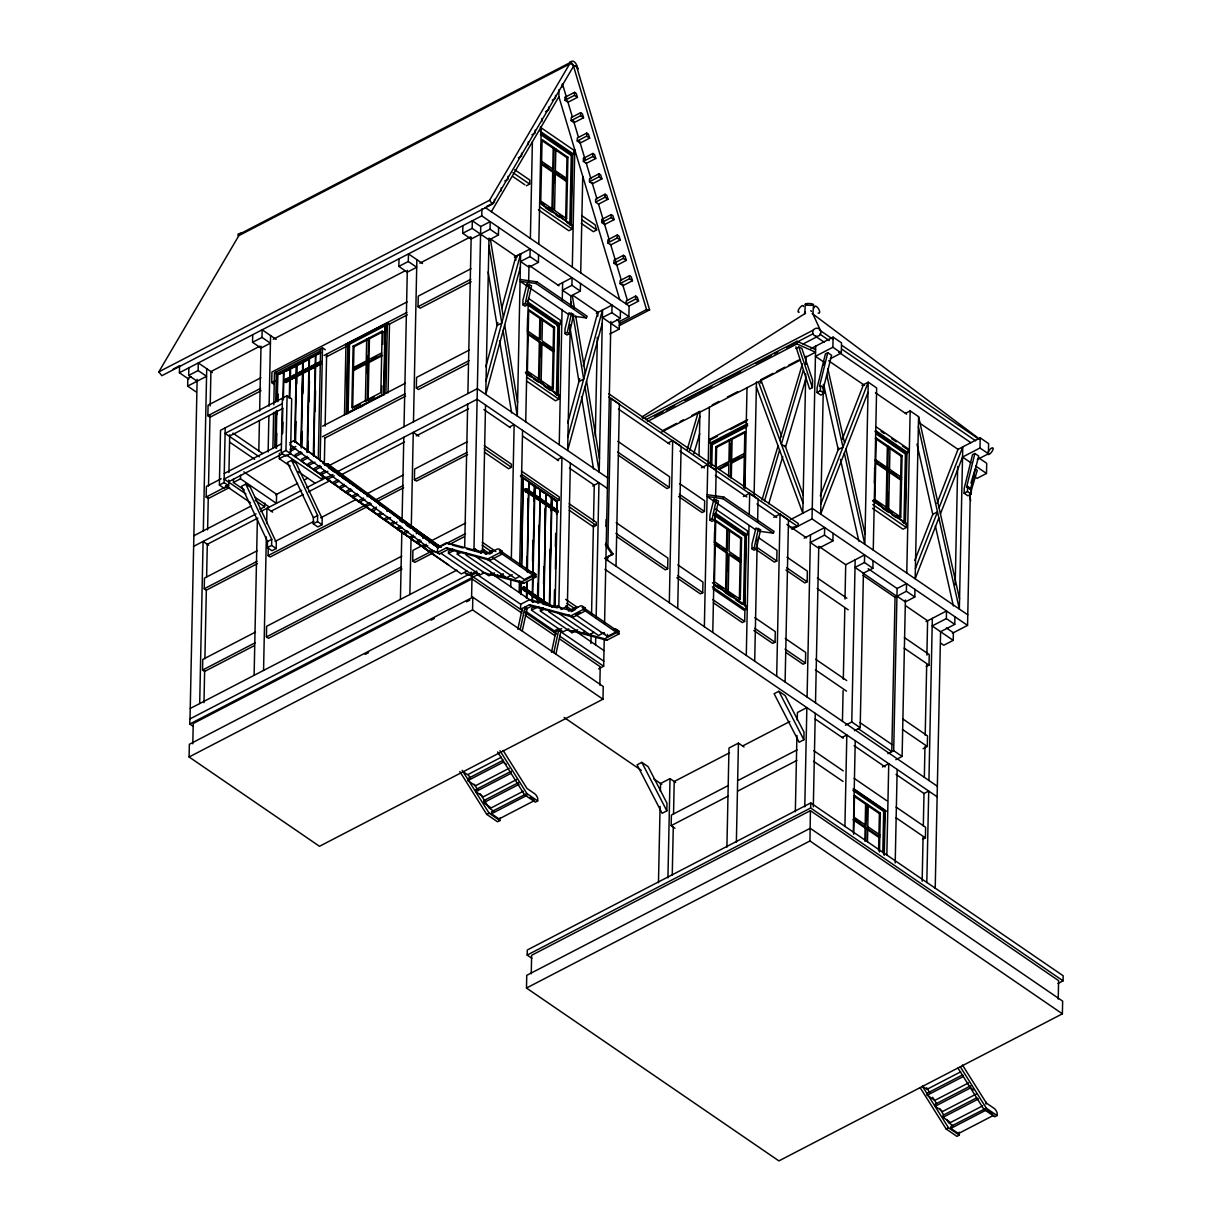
<?xml version="1.0" encoding="UTF-8"?>
<svg xmlns="http://www.w3.org/2000/svg" width="1222" height="1222" viewBox="0 0 1222 1222"><rect width="100%" height="100%" fill="white"/><g stroke="black" fill="none" stroke-linecap="round" stroke-linejoin="round"><path stroke-width="1.5" d="M188.784 379.171L179.405 372.741L179.542 365.699M196.07 391.88L187.653 386.106L187.806 378.499L190.968 376.865M197.109 381.218L188.692 375.444L188.845 367.837M189.089 756.983L189.349 744.305L472.822 597.222L603.24 686.535L602.981 699.213L319.492 846.296L189.089 756.983L472.563 609.9L472.822 597.222M192.923 726.173L189.777 724.02L189.884 718.948L468.438 574.6M190.021 719.04L197.139 379.324M187.653 386.106L206.549 376.315L198.132 370.541L198.3 362.934L212.323 372.542M192.801 743.816L193.229 723.531L471.982 578.907L522.023 613.184M199.69 703.567L203.096 541.422L208.702 545.256M203.31 530.852L206.717 368.708M254.1 645.766L204.639 671.428L202.531 670.068L202.76 659.422L255.52 632.049M257.46 563.602L206.335 590.134L204.227 588.76L204.456 578.113L257.216 550.74M229.69 487.425L208.259 498.561L206.151 497.033L206.381 486.463L221.213 478.764M261.08 390.735L209.955 417.252L207.862 415.724L208.076 405.154L260.851 377.781M203.982 702.635L204.654 670.206M204.899 658.75L206.335 590.089M206.625 576.738L207.297 544.294L257.857 518.067M207.603 529.905L208.275 497.476M208.519 486.035L210.001 415.449M210.199 405.918L210.917 371.58L259.782 346.223M228.774 480.078L228.651 485.745L223.962 488.174L219.38 485.027L220.525 430.297L287.094 395.76L291.691 398.907L290.546 453.637L285.856 456.066L281.274 452.919L282.419 398.189M228.651 485.745L224.069 482.598L225.215 427.868M228.926 472.532L229.721 434.788M244.339 489.961L233.417 482.476L233.494 478.856M243.82 471.875L276.6 494.33L276.401 503.388L240.505 478.795L240.581 475.175M276.187 339.411L262.165 329.803L261.997 337.409L270.413 343.168L260.958 348.071L252.557 342.313L252.71 334.706M254.115 675.338L257.384 518.907M258.804 451.101L259.446 420.582M259.644 411.05L261.004 346.193M259.95 509.207L264.624 506.779L264.7 503.097M263.555 670.435L266.35 536.901M266.64 523.551L266.961 508.291L272.567 512.125M268.137 451.926L268.901 415.679M269.1 406.147L270.581 335.561M267.374 547.624L267.496 541.529L241.498 486.31L245.759 484.095L250.327 487.227L276.325 542.461L276.187 548.541L271.941 550.74L267.374 547.624L271.62 545.409L271.758 539.33L245.759 484.095M401.977 569.055L268.504 638.296L266.396 636.937L266.625 626.29L401.778 556.163M366.508 507.023L270.199 556.988L268.092 555.628L268.244 548.525M273.82 384.12L271.727 382.593L271.941 372.023L407.109 301.895M272.888 448.153L273.636 412.349M273.804 404.803L274.461 372.771L322.501 347.858L325.296 349.782M274.782 447.176L275.53 411.371M275.729 401.946L276.355 371.794M276.035 448.092L276.829 410.455M277.027 401.045L277.577 374.696L283.978 371.87M276.462 448.382L276.783 433.321M277.165 414.502L277.257 410.729M277.44 401.32L277.577 374.696M277.868 401.61L278.02 394.08M290.225 466.147L279.303 458.662L279.41 453.24M282.251 433.703L282.771 409.233M282.954 399.823L283.55 371.595M282.649 433.489L282.893 422.201M283.367 399.609L283.962 371.381L290.347 368.57M326.656 478.337L285.948 450.49L287.094 395.76M289.293 398.387L289.935 368.28M289.706 398.189L290.332 368.066L296.732 365.256M290.637 374.008L290.332 368.066M294.701 442.135L296.304 364.966M295.113 442.425L296.717 364.767L303.117 361.941M295.525 442.211L295.953 421.514M296.747 383.876L296.717 364.767M300.918 446.351L302.689 361.666M301.284 448.031L303.087 361.452L309.487 358.642M301.33 446.641L301.651 431.58M302.476 392.063L302.873 373.245M337.975 486.417L301.513 461.274L301.559 459.243L307.226 456.31M301.742 446.427L302.063 431.381M302.842 393.728L303.285 373.031M307.104 452.461L309.074 358.351M307.501 452.247L309.471 358.138L315.872 355.327M307.959 450.658L308.158 441.249M308.983 401.717L309.426 381.02M313.351 454.798L315.444 355.037M313.718 456.463L315.856 354.823L320.332 352.501M314.176 454.874L314.268 451.101M315.093 411.585L315.52 390.872M313.26 523.81L313.382 517.731L287.384 462.496L291.646 460.297L296.213 463.413L322.211 518.647L322.073 524.727L317.827 526.942L313.26 523.81L317.506 521.611L317.644 515.516L291.646 460.297M352.318 496.544L314.344 470.378L314.39 468.362L320.057 465.414M318.316 458.128L320.607 348.835M320.531 363.041L320.561 361.452L286.238 378.927A1.558 0.916 -55.6 0 0 284.589 380.913A1.558 0.916 -55.6 0 0 286.192 381.203L320.958 363.331L286.605 381.493A1.558 0.916 -55.6 0 1 285.368 380.134M320.133 460.923L322.501 347.858M322.409 474.136L322.287 479.574L286.391 454.981L279.303 458.662M324.334 463.795L324.884 437.415M325.128 426.111L326.625 354.502M365.149 505.648L327.175 479.498L327.221 477.466L332.888 474.518M329.604 466.651L329.635 465.124M329.757 466.743L329.787 465.231L327.542 463.688L324.701 465.154M377.98 514.752L340.006 488.601L340.052 486.57L344.314 484.355M344.497 414.808L345.979 344.069M346.391 413.815L347.873 343.092M347.247 412.96L348.698 343.581L385.067 324.716L385.908 325.296L349.538 344.161L348.087 413.525L347.247 412.96L383.616 394.08L385.067 324.716M353.127 346.193L351.844 407.69L380.867 392.629L382.15 331.147L353.127 346.193L353.968 346.773L353.509 368.54L364.064 363.071M352.684 408.255L353.479 370.572L352.639 370.006L366.203 362.965L367.043 363.545L366.844 372.954M390.811 523.871L352.837 497.705L352.883 495.674L357.145 493.474M366.203 362.965L365.409 400.648L366.249 401.228M367.089 361.513L367.196 356.06M381.661 354.945L368.082 361.987L367.303 399.67L368.143 400.236L374.176 397.119M403.642 532.975L365.684 506.809L365.714 504.778L369.976 502.578M368.143 400.236L368.937 362.552L368.082 361.987M368.968 360.536L369.426 338.754L368.586 338.173L368.127 359.955L381.692 352.914M367.242 496.682L367.272 494.65L346.238 480.246M411.967 538.994L378.515 515.913L378.545 513.882L381.386 512.415M381.707 393.209L381.86 385.663M382.73 344.421L382.99 331.712L382.15 331.147M380.073 505.786L380.118 503.77L348.148 481.712M384.029 394.294L385.51 323.57M385.159 360.918L385.556 342.175M385.908 393.316L387.389 322.577L389.497 324.029L388.061 392.888M387.007 511.499L387.053 509.482M422.888 546.631L391.346 525.017L391.391 523.001L394.217 521.519M422.491 263.509L408.469 253.901L408.301 261.508L416.717 267.267L407.262 272.17L398.846 266.411L399.014 258.804M434.222 554.712L397.761 529.569L397.807 527.553L400.633 526.071M400.419 599.422L401.855 530.76M402.084 519.304L403.81 437.277M404.024 426.707L407.308 270.291M405.735 524.009L405.78 521.977L367.807 495.811M448.566 564.839L410.592 538.688L410.638 536.657L413.464 535.19M409.859 594.534L411.066 537.298M411.264 527.767L413.265 432.374L418.871 436.223M413.479 421.804L416.87 259.66M412.685 529.722L412.715 527.69M432.939 552.986L414.808 562.395L412.7 561.035L412.914 550.374L422.812 545.241M467.629 454.569L416.503 481.086L414.395 479.727L414.625 469.08L467.384 441.692M467.889 363.851L418.428 389.513L416.32 388L416.549 377.43L469.309 350.042M471.249 281.686L420.124 308.204L418.031 306.691L418.245 296.121L471.005 268.733M416.305 533.708L419.131 532.242L419.1 534.274L425.103 538.383M467.064 571.01L461.397 573.943L423.423 547.792L423.469 545.76L426.295 544.294M429.884 550.312L429.839 552.344L432.68 550.878M429.136 542.812L431.962 541.346L431.931 543.378L436.437 546.463M437.598 547.38L437.491 552.451L439.599 553.887L448.581 549.228L490.083 560.302L502.211 554.009L502.273 551.473L500.165 550.037A5.438 3.223 -55.6 0 0 496.529 549.411L488.082 553.795L446.58 542.721L437.598 547.38L293.876 440.638L289.629 442.838M438.347 547.93L438.393 545.898M484.279 572.706L480.017 574.905L448.474 553.306L448.505 551.275L452.766 549.06M473.968 549.946L480.735 226.528L490.19 221.625L490.037 229.232L471.127 239.038L462.71 233.28L462.878 225.673M494.543 572.889L488.876 575.837L457.334 554.223L457.364 552.191M464.681 547.212L467.675 404.146M467.889 393.576L471.173 237.144M498.607 227.384L498.439 234.991L488.999 239.894L472.166 228.377L472.318 220.77L480.735 226.528M466.224 553.123L466.193 555.139L497.736 576.753L503.403 573.805M471.218 572.11L471.142 575.501L522.68 610.786M509.177 768.287L475.419 785.792L467.858 780.598L467.889 778.582L503.327 760.191L503.281 762.223L506.32 764.3M471.585 597.344L471.982 578.907M474.686 550.74L474.732 548.709L471.906 550.175M618.744 321.86L628.872 316.605L481.774 215.866L481.926 208.809M517.043 779.331L483.301 796.836L475.725 791.657L475.77 789.626L509.513 772.121M482.491 549.992L485.531 405.001M489.029 238.015L485.76 394.431L520.435 267.114M486.555 553.719L483.545 551.657L483.591 549.625L479.345 551.825L474.732 548.709M494.452 199.354L494.391 202.394L486.524 206.487M523.245 791.26L491.183 807.895L483.607 802.717L483.652 800.685L519.09 782.294M501.173 190.861L501.234 187.806M529.951 797.447L534.488 800.563L499.05 818.954L491.488 813.76L491.519 811.729L526.881 793.552L537.695 800.945L535.328 802.167L524.528 794.774L497.614 751.942M497.736 576.753L497.782 574.722M492.772 557.904L524.314 579.518L532.823 575.104L500.119 552.573L500.165 550.037M508.016 176.274L507.955 179.313L504.808 180.948M459.808 771.54L486.723 814.387L497.537 821.78L499.89 820.558L499.951 818.022M484.462 452.247L508.551 468.744L511.376 467.262L511.438 464.223L484.34 445.663M515.898 260.118L515.974 256.345M510.75 586.743L510.903 579.121M511.346 558.133L514.141 424.599L509.421 427.043M521.58 153.178L521.519 156.217L518.372 157.852M511.208 771.25L511.163 773.266L475.725 791.657M522.879 304.752L522.985 299.955L526.957 283.978L531.524 285.749L527.354 304.965L524.986 306.187L522.879 304.752L525.246 303.53L529.416 284.314M517.822 629.269L522.268 608.48M528.301 144.685L528.362 141.63M519.167 592.502L519.396 581.061M519.717 565.801L522.558 430.358M520.343 592.716L520.587 581.412M521.565 534.365L521.962 515.547M520.786 594.35L520.939 581.657M521.366 566.122L523.23 477.649L520.557 475.832M521.137 594.595L521.412 581.412M521.733 566.366L523.108 478.153M526.346 185.79L529.645 184.079L529.737 180.016L514.691 169.721M527.598 317.353L527.293 331.865L528.24 331.376L540.323 339.655L540.766 317.888L539.834 318.377L539.406 338.326M525.72 421.804L528.286 299.711M528.637 282.542L529.004 265.373M529.997 256.605L520.541 261.508L528.958 267.267L538.413 262.363L529.997 256.605L530.149 248.998L514.401 257.17M530.379 238.412L532.395 141.813M535.144 130.097L535.083 133.137L531.921 134.771M526.575 570.246L526.85 557.079M527.644 519.426L528.072 498.729M526.453 598.23L526.819 581.29M526.942 570.491L528.897 481.544L523.581 477.909M526.819 598.49L527.171 581.55M527.369 572.14L528.79 482.033M538.413 262.363L538.566 254.756M538.795 244.186L541.254 126.752M540.75 158.157L541.01 145.464M568.78 628.872L563.113 631.805L531.555 610.206L531.601 608.174L534.426 606.708M532.532 560.959L532.975 540.261M533.8 500.73L534.579 485.44L529.263 481.789M541.865 121.589L541.926 118.549M532.899 561.219L533.327 540.506M534.151 500.989L534.946 485.684L540.261 489.319L537.787 602.736M532.181 600.246L532.655 577.655M532.823 575.104L532.868 573.072L501.31 551.473M532.777 572.018L534.579 485.44M532.502 602.37L533.006 577.899M533.128 572.263L534.946 485.684M482.232 572.278L523.734 583.352L535.878 577.059L533.77 575.623L533.815 573.087A5.438 3.223 -55.6 0 0 530.18 572.461M538.535 379.859L539.33 342.175L527.247 333.896L528.194 333.407L540.277 341.686L539.482 379.37M526.483 988.033L526.743 975.355L810.232 828.287L1062.651 1001.139L1062.376 1013.817L778.903 1160.9L526.483 988.033L809.957 840.965L810.4 810.66L531.631 955.283L531.249 973.735M531.875 958.292L527.171 955.069L527.278 949.998L810.751 802.93L1063.171 975.782L1063.064 980.854L1058.008 983.481M535.878 577.059L535.923 574.523L533.815 573.087M540.735 356.519L541.01 343.321L541.957 342.832L554.04 351.111L553.092 351.6L552.298 389.283L553.245 388.795L554.528 327.297L528.698 309.609L527.4 371.091L553.245 388.795M541.163 380.516L541.957 342.832M537.42 602.492L537.817 583.673M538.688 542.263L539.039 525.323M538.26 602.492L540.155 489.823M548.709 107.001L548.632 110.041L545.486 111.676M577.639 629.788L571.972 632.736L540.414 611.122L540.46 609.091L543.286 607.624M537.695 800.945L537.741 798.409A5.438 2.948 62.6 0 0 534.518 793.613L526.988 788.465L503.067 750.4M543.576 583.795L543.927 566.855M544.798 525.46L545.149 508.52M543.622 604.264L545.944 493.214L540.628 489.579M551.916 209.772L552.711 172.088L540.628 163.824L541.575 163.336L553.642 171.599L552.863 209.283L551.916 209.772L548.892 207.709M552.741 170.057L553.199 148.29L542.629 141.049M543.973 604.508L545.837 493.703M555.491 95.453L555.414 98.493L552.268 100.128M554.192 182.658L554.391 173.249L555.338 172.76L567.405 181.024L566.473 181.513L565.679 219.196L566.626 218.707L567.909 157.226L542.064 139.522L540.781 201.019L566.626 218.707M554.544 210.444L555.338 172.76M567.451 178.992L555.368 170.729L555.827 148.947M553.138 349.568L553.581 327.802L541.514 319.522L542.461 319.034L542.003 340.801L554.07 349.08M619.737 299.619L558.882 96.752L559.019 89.618M549.656 568.872L550.053 550.053M550.878 510.521L551.626 497.11L546.31 493.459M550.007 569.116L550.45 548.418M551.229 510.765L551.977 497.354L557.308 500.989L555.093 606.387M585.078 631.453L580.832 633.653L549.274 612.039L549.32 610.022M549.335 606.265L551.626 497.11M549.732 604.63L551.977 497.354M562.196 86.961L562.273 83.906M556.438 394.966L557.889 325.602L527.049 304.477M551.489 652.319L555.934 631.514M525.368 372.114L558.866 395.057L557.935 395.546L559.416 324.823L527.415 302.919M554.192 604.997L554.513 589.951M555.414 546.662L555.689 533.479M554.62 606.631L554.941 591.585M555.414 568.994L556.163 533.235M556.56 514.416L556.835 501.234L520.465 476.336M526.545 381.02L555.475 400.831L558.79 399.12L558.866 395.057M557.049 326.045L560.348 324.334L560.44 320.271L528.454 298.367M565.022 100.265L565.083 97.225L574.539 92.322L576.249 93.498L577.426 97.378L567.97 102.281L565.022 100.265L574.477 95.362L574.539 92.322M557.385 510.811L557.339 512.4L557.858 510.567L527.278 489.289A1.558 0.84 62.6 0 0 525.811 489.442A1.558 0.84 62.6 0 0 527.232 491.565M526.422 489.625A1.833 0.993 62.6 0 0 524.864 489.167A1.833 0.993 62.6 0 0 525.139 491.305A1.833 0.993 62.6 0 0 526.758 492.252L557.522 512.751L557.568 510.72L527.278 489.976M559.233 444.747L562.074 309.319M562.273 299.772L562.624 282.603M550.297 497.339L556.361 501.478L559.187 500.012L559.264 496.972L521.366 471.02M554.88 149.435L566.962 157.714L566.504 179.481L561.983 176.38M557.782 607.639L557.828 605.608L554.987 607.074M558.836 606.143L561.952 457.349L557.232 459.793M564.946 333.56L565.053 328.764L569.024 312.786L573.592 314.558L569.421 333.774L567.054 334.996L564.946 333.56L567.313 332.338L571.484 313.122M571.132 120.642L571.209 117.587L580.649 112.699L582.375 113.86L583.536 117.755L574.08 122.658L571.132 120.642L580.587 115.739L580.649 112.699M569.803 224.894L571.27 155.515L540.43 134.405M541.361 133.916L572.202 155.026L570.75 224.405L541.453 204.334M540.261 203.066L572.247 224.97L571.3 225.474L572.782 154.736L540.796 132.831M538.398 209.894L568.856 230.744L572.171 229.033L572.247 224.97M570.292 324.609L567.65 450.521L602.324 323.204M570.689 305.531L570.888 295.923L562.471 290.21L571.927 285.306L572.079 277.7L557.904 285.062M572.308 267.129L574.768 149.695M567.329 608.082L570.369 463.107M577.258 141.019L577.319 137.964L586.759 133.061L588.485 134.237L589.646 138.132L580.19 143.035L577.258 141.019L586.697 136.116L586.759 133.061M571.972 632.736L572.003 630.705M570.888 295.968L580.328 291.08L580.496 283.458M580.71 272.888L582.741 176.289M583.368 161.38L583.429 158.341L592.884 153.437L594.595 154.614L595.756 158.493L586.316 163.397L583.368 161.38L592.807 156.477L592.884 153.437M589.478 181.757L589.539 178.718L598.994 173.814L600.705 174.99L601.866 178.87L592.426 183.774L589.478 181.757L598.933 176.854L598.994 173.814M580.099 612.604L575.852 614.803L607.41 636.418L615.903 632.003L583.2 609.473L583.261 606.937A5.438 3.223 -55.6 0 0 579.61 606.311L571.178 610.695L529.661 599.62L520.694 604.279L520.587 609.35L529.554 604.691L571.071 615.766L573.164 617.202L585.307 610.908L585.353 608.373L583.261 606.937M595.588 202.134L595.649 199.094L605.104 194.191L606.815 195.367L607.976 199.247L598.536 204.15L595.588 202.134L605.043 197.231L605.104 194.191M590.944 643.475L591.143 633.943M591.54 614.865L593.418 525.2M593.495 521.397L594.259 485.149L569.391 468.118M595.282 436.422L597.359 337.226M597.787 316.238L597.879 312.42L573.011 295.403M601.698 222.511L601.759 219.471L611.214 214.568L612.925 215.744L614.101 219.624L604.646 224.527L601.698 222.511L611.153 217.608L611.214 214.568M569.284 510.338L593.388 526.835L596.214 525.368L596.275 522.329L569.177 503.77M595.588 644.834L595.74 637.212M596.137 618.133L598.979 482.69L592.685 485.959M607.808 242.888L607.884 239.833L617.324 234.945L619.035 236.106L620.211 240.001L610.756 244.904L607.808 242.888L617.263 237.985L617.324 234.945M599.834 685.175L600.216 666.738L559.554 638.892M605.975 526.483L606.112 519.381M598.612 668.877L603.668 666.25L604.233 639.152M604.554 623.892L610.893 321.462M610.847 323.341L620.302 318.438L611.886 312.679L612.039 305.072L596.29 313.244M607.594 560.424L607.67 556.606M607.869 547.074L610.985 398.28L619.401 404.039L616.01 566.183M613.933 263.265L613.994 260.21L623.434 255.306L625.16 256.483L626.321 260.378L616.866 265.281L613.933 263.265L623.373 258.361L623.434 255.306M607.41 636.418L607.456 634.386M609.809 334.003L619.264 329.115L619.432 321.493L616.621 319.584M620.043 283.626L620.104 280.586L629.544 275.683L631.27 276.859L632.431 280.739L622.976 285.643L620.043 283.626L629.483 278.723L629.544 275.683M620.302 318.438L620.455 310.831M615.903 632.003L615.949 629.972L584.406 608.373M567.115 629.666L606.83 640.252L618.958 633.958L616.85 632.522L616.911 629.987A5.438 3.223 -55.6 0 0 614.04 629.04M618.958 633.958L619.019 631.423L616.911 629.987M628.872 316.605L629.101 306.019L485.119 207.419M635.593 299.1L635.669 296.06L626.214 300.963L626.153 304.003L635.593 299.1L638.541 301.116L629.101 306.019M658.475 882.712L660.079 806.413M660.399 791.153L660.552 783.516L670.007 778.613L675.613 782.462M616.728 536.611L665.318 569.88L667.67 568.734L667.899 558.087L616.178 522.665M618.424 455.302L667.013 488.586L669.381 487.425L669.595 476.779L617.874 441.356M669.305 602.69L672.696 440.531L667.976 442.99M666.83 810.858L666.998 803.251L648.134 766.668L641.825 762.36L637.09 764.804L662.11 813.317L666.83 810.858L641.825 762.36M667.93 877.808L670.007 778.613M674.941 828.241L671.153 825.644L671.382 815.074L728.373 785.502M672.253 874.967L673.261 827.279M673.536 813.928L674.208 781.5L729.534 752.798M677.721 608.449L681.112 446.305L672.696 440.531M699.015 455.745L699.946 411.218M676.866 577.792L700.374 593.892L702.726 592.746L702.956 582.1L677.874 564.915M678.561 496.483L702.07 512.583L704.437 511.438L704.666 500.791L679.585 483.622M704.361 626.687L707.752 464.543L701.459 467.812M708.195 464.192L709.386 406.972M747.635 419.604L709.997 439.141L709.906 443.189L747.543 423.667M710.318 464.238L710.746 443.769L746.749 425.088M709.829 519.976L709.936 515.18L713.908 499.202L718.475 500.974L714.305 520.19L711.937 521.412L709.829 519.976L712.197 518.739L716.367 499.538M710.944 464.742L711.372 444.121L747.742 425.256M711.784 465.322L712.212 444.701L711.372 444.121M715.389 466.697L715.802 446.733L744.824 431.672L745.664 432.252L732.1 439.294L731.642 461.061L739.173 457.15M718.872 545.623L714.335 542.522L714.565 531.631M712.777 632.461L715.252 514.187M715.603 497.018L716.168 470.302L707.752 464.543M716.184 469.08L716.642 447.313L715.802 446.733M726.372 552.818L725.593 590.501L726.54 590.012L727.319 552.329L715.237 544.065L714.305 544.554L726.372 552.818L727.319 552.329M714.794 520.755L726.876 529.019L726.418 550.801L723.393 548.724M728.587 476.687L728.862 463.489L718.322 468.973M729.748 462.038L730.13 443.907M727.701 570.934L728.022 555.857M730.435 477.588L730.756 462.512L744.32 455.47L745.16 456.05L731.596 463.092L731.291 478.169M731.642 461.061L730.802 460.48L731.26 438.713L732.1 439.294M726.907 847.213L728.984 748.017L738.439 743.113L744.045 746.963M739.356 599.926L740.135 562.242L729.565 555.017M740.227 558.408L740.639 538.444L728.556 530.18L729.503 529.691L729.045 551.458L741.128 559.722M741.586 537.955L740.288 599.437L714.458 581.748L715.741 520.267L741.586 537.955L740.639 538.444M736.362 842.309L738.439 743.113M743.648 487.502L744.824 431.672M744.534 486.203L744.809 473.006M744.901 488.54L747.024 387.45M743.526 603.744L744.931 536.259L714.091 515.134M713.495 513.591L745.878 535.771L744.427 605.134L713.587 584.009M713.358 602.782L742.304 622.609L744.656 621.463L744.885 610.801L712.9 588.897M712.411 582.757L745.924 605.715L745.832 609.763L712.334 586.82M746.291 655.404L748.994 525.689M749.239 514.248L749.682 493.26L743.388 496.529M751.912 548.785L752.004 543.989L755.975 528.011L760.542 529.783L756.372 548.999L754.005 550.221L751.912 548.785L754.264 547.563L758.434 528.347M754.111 495.093L756.479 381.89M754.692 661.163L757.258 539.085M757.609 521.916L758.098 499.019L749.682 493.26M760.726 383.082L760.802 379.706L781.729 436.605M753.852 630.521L772.701 643.429L775.053 642.268L775.283 631.621L754.86 617.645M755.563 549.213L774.397 562.12L776.764 560.974L776.978 550.312L758.144 537.405M776.688 676.224L780.079 514.08L773.786 517.349M785.104 681.983L788.496 519.839L780.079 514.08M795.95 348.53L798.791 347.048L801.876 348.423L812.599 380.256L812.447 387.603L809.606 389.07L795.98 346.819M647.461 421.498L796.912 343.947L796.973 341.274L815.578 349.523M795.339 811.713L796.927 735.415M797.248 720.14L797.416 712.518L806.856 707.614L804.779 806.81M805.726 373.963L802.808 513.225L756.372 386.962M805.924 364.431L806.092 356.152M803.847 739.784L804.015 732.177L785.15 695.593L778.842 691.27L774.106 693.714L799.127 742.228L803.847 739.784L778.842 691.27M785.822 652.411L803.098 664.249L805.451 663.088L805.68 652.441L785.257 638.464M785.96 570.032L804.794 582.94L807.162 581.779L807.375 571.132L786.968 557.156M807.085 697.044L810.476 534.9M952.427 633.24L967.549 625.389L812.034 518.892L815.654 346.177M824.27 388.275L824.163 393.347L820.817 395.088L817.029 392.491L817.121 387.618L825.415 353.922L827.783 352.7L831.571 355.297L823.322 388.764L824.27 388.275L820.481 385.678L819.55 386.167L827.783 352.7M1063.064 980.854L810.644 808.002L810.751 802.93M824.163 393.347L820.374 390.75L820.481 385.678M813.317 806.841L815.273 713.373M815.502 702.803L818.771 546.371M823.384 384.365L820.665 514.08L868.017 392.338M823.781 365.286L823.857 361.483M824.499 535.144L810.323 542.507L818.74 548.266L832.9 540.903L824.499 535.144L824.651 527.537L804.183 538.169M830.196 358.794L841.301 353.021L832.885 347.262L833.099 337.119L810.919 348.621M832.9 540.903L833.068 533.296M841.301 353.021L841.515 342.878L833.099 337.119M842.447 721.133L843.088 690.613M843.317 679.172L844.799 608.587M844.998 599.055L845.716 564.717L864.611 554.91L864.458 562.517L872.875 568.276L863.419 573.179L860.181 727.716L854.392 730.725M844.906 826.546L846.831 734.987L842.095 737.431M860.181 727.716L851.78 721.958L855.171 559.813M853.323 832.304L855.247 740.746M853.659 834.305L854.484 795.43L853.536 795.919L865.619 804.183L865.161 825.965M864.84 841.179L865.115 827.981L853.032 819.718M865.787 840.69L866.062 827.493L853.979 819.229M866.994 819.855L867.299 805.344L868.246 804.855L867.788 826.622L879.871 834.886L878.923 835.39L879.382 813.608L867.299 805.344M874.341 483.011L874.662 467.95M872.875 568.276L873.027 560.669M873.256 550.099L876.648 387.954L868.231 382.196L861.938 385.465M867.467 841.836L867.742 828.653L866.795 829.142L878.878 837.406L878.603 850.604M896.811 515.608L899.835 517.67L900.767 517.181L874.937 499.477L876.22 437.995L875.273 438.484L887.355 446.763L886.897 468.53L887.844 468.041L888.302 446.274L887.355 446.763M886.072 508.245L886.851 470.562L876.281 463.321M879.504 851.994L880.314 813.119L854.484 795.43M887.019 507.756L887.798 470.073L875.716 461.794M887.783 507.512L888.104 492.435M899.835 517.67L900.614 479.986L888.531 471.707L889.479 471.218L888.699 508.902L887.752 509.391L892.274 512.507M889.524 469.202L889.983 447.42L889.036 447.909L901.118 456.188L900.66 477.955L901.607 477.466L889.524 469.202L888.577 469.691M882.803 852.666L883.674 811.423L852.834 790.298M883.72 854.056L884.621 810.934L853.781 789.809M884.254 855.308L885.202 810.629L853.216 788.725M886.836 855.263L888.745 763.689L882.452 766.958M863.053 575.455L895.039 597.359L891.8 751.652L858.302 728.694M895.818 759.702L902.111 756.433L893.694 750.675L897.101 588.515L868.155 568.704M900.767 517.181L902.065 455.699L876.22 437.995M895.207 862.931L897.162 769.463M876.113 433.932L905.41 453.988L903.959 523.367L904.906 522.863L906.357 453.499L875.517 432.389M872.539 508.352L903.012 529.218L906.312 527.507L906.403 523.444L872.89 500.501M875.975 426.753L907.961 448.657L907.885 452.72L875.899 430.816M902.111 756.433L905.395 600.002M896.933 596.137L905.349 601.896L914.804 596.993L906.388 591.234L906.541 583.627L897.101 588.515M906.77 573.042L910.161 410.898L905.441 413.357M914.804 596.993L914.957 589.386M910.161 410.898L918.577 416.656L915.171 578.8L938.863 517.929M922.152 881.261L923.068 837.391M923.313 825.95L924 793.521L896.016 774.366M924.336 777.223L924.978 746.703M925.207 735.247L926.688 664.676M926.887 655.129L927.605 620.791L905.594 605.715M922.564 839.346L925.405 837.88L925.619 827.309L896.093 807.085M923.068 748.674L927.315 746.459L927.544 735.888L902.676 718.857M926.184 666.632L929.026 665.165L929.239 654.58L904.372 637.563M926.795 882.635L928.72 791.062L924 793.521M928.934 780.491L932.34 618.347M927.254 1095.217L927.299 1093.186L962.737 1074.795L962.692 1076.826L927.254 1095.217L934.83 1100.396L968.572 1082.891M935.212 888.394L940.589 631.743M976.454 1093.934L942.697 1111.455L935.136 1106.261L935.166 1104.23L970.604 1085.854L970.558 1087.886L973.598 1089.948M940.589 631.713L954.764 624.366L946.347 618.592L946.515 610.985L926.032 621.616M982.641 1105.864L950.579 1122.499L943.002 1117.32L943.048 1115.289L976.79 1097.784M940.955 643.337L943.766 645.262L953.206 640.359L953.374 632.752L946.363 627.94M955.192 584.803L957.666 466.529M954.764 624.366L954.917 616.759M993.883 1115.167L958.46 1133.558L950.884 1128.364L950.93 1126.348L986.291 1108.155L997.091 1115.549L994.723 1116.771L983.924 1109.377L958.002 1068.135M966.648 486.906L967.58 486.417L971.368 489.014L971.261 494.085L967.916 495.827L964.127 493.23L964.234 488.342L972.513 454.66L974.881 453.438L978.669 456.035L970.436 489.503L966.648 486.906L974.881 453.438M971.261 494.085L967.488 491.488L967.58 486.417M967.549 625.389L970.329 492.741M970.619 500.806L969.886 495.154L977.279 470.287L975.171 468.836L970.955 483.057M920.212 1087.733L946.134 1128.991L956.933 1136.384L959.301 1135.162L959.346 1132.626A5.438 2.948 62.6 0 0 959.194 1132.152M977.294 459.533L988.399 453.759L979.983 448L980.197 437.858L958.017 449.36L937.045 503.281M973.934 476.229L977.035 478.367L986.49 473.464L986.704 463.321L978.929 457.99M988.399 453.759L988.613 443.617L980.197 437.858M986.017 1104.123L986.062 1102.091M997.091 1115.549L997.152 1113.013A5.438 2.948 62.6 0 0 993.914 1108.232L986.398 1103.084L962.462 1065.004M1058.221 999.077L1058.603 980.64L810.4 810.66M804.763 313.672L805.298 304.217M812.951 314.069L813.485 304.614M520.16 629.635L525.063 607.029L527.171 608.464L522.252 631.071M553.81 652.685L558.729 630.063L560.822 631.514L555.918 654.121M485.821 366.768L497.858 322.577M501.875 307.852L515.913 256.299L520.633 253.855L517.303 416.045L503.097 330.78M486.035 380.882L520.633 253.855M567.726 422.843L579.747 378.652M583.261 365.775L597.802 312.374M567.925 436.957L602.522 309.93L599.208 472.12L584.987 386.855M790.16 527.675L797.584 526.392L798.363 523.612L608.724 393.744M687.131 449.681L698.449 411.585M689.605 450.75L699.839 416.29M693.821 453.637L699.748 433.688M761.978 499.966L778.047 445.877M779.804 439.951L802.426 363.774M764.514 500.883L779.59 450.093M803.312 370.235L781.347 444.166L785.563 447.038L805.909 378.53M768.714 503.754L782.722 456.6M820.268 495.811L838.796 448.168M842.233 439.34L863.511 384.64M820.879 503.938L868.231 382.196L864.84 544.34L844.341 453.209M914.804 560.455L932.768 514.309L937.488 511.85L915.385 568.658M939.076 507.787L962.753 446.916L959.346 609.06L918.364 426.799M940.436 513.866L962.539 457.059L979.983 448M568.902 314.68L520.129 281.289L536.046 283.489L536.809 281.808L587.14 316.269L586.377 317.949L572.232 315.994M755.853 529.905L707.08 496.514L722.996 498.713L723.76 497.018L774.106 531.494L773.327 533.174L759.198 531.219M238.382 235.861L239.344 234.212L571.025 62.123L574.004 65.973L577.074 66.278L577.945 69.18L576.402 64.476A4.857 2.627 62.6 0 0 571.728 61.268L569.666 62.123L570.048 63.773L238.382 235.861L237.985 234.212L240.062 233.356A4.857 2.627 62.6 0 1 241.146 233.188M619.233 325.632L649.6 309.884L576.601 66.523L573.53 66.217L492.542 204.12L161.808 375.704L158.829 371.855L239.818 233.967M158.829 371.855L489.548 200.271L570.552 62.368L573.53 66.217L646.545 309.578L649.6 309.884M570.048 63.773L571.025 62.123M491.351 211.696L558.882 96.752M605.7 558.24L613.032 553.948L605.638 543.271M641.794 417.053L805.604 313.183M553.199 148.29L554.146 147.801L553.688 169.568L541.606 161.304L540.674 161.793M566.962 157.714L567.909 157.226M571.27 155.515L572.202 155.026M552.711 172.088L553.642 171.599M554.437 171.217L555.368 170.729M173.112 369.09L179.42 365.821M179.405 372.741L481.774 215.866M188.692 375.444L198.132 370.541M252.557 342.313L261.997 337.409M398.846 266.411L408.301 261.508M462.71 233.28L472.166 228.377M273.27 339.227L404.711 271.024M419.879 263.158L470.439 236.931M276.309 373.825L320.561 350.867M279.487 374.207L320.76 352.791M286.62 371.014L307.913 359.955M207.862 415.724L260.622 388.352M271.727 382.593L275.103 380.836M324.105 355.419L406.88 312.465M418.031 306.691L470.791 279.319M326.198 356.946L346.468 346.422M388.718 324.502L407.293 314.864M286.208 379.339A1.558 0.916 -55.6 0 1 286.651 379.217L321.203 361.422M286.635 379.4A1.833 1.085 -55.6 0 1 287.598 379.355L300.566 372.634M308.662 368.433L319.996 362.537M285.23 380.042A1.833 1.085 -55.6 0 0 285.184 382.135A1.833 1.085 -55.6 0 0 287.139 381.096L321.157 363.438M285.337 380.974A1.833 1.085 -55.6 0 0 287.552 381.386L321.569 363.728M353.968 346.773L367.532 339.731L366.692 339.166L366.233 360.933L352.669 367.975L353.509 368.54M369.426 338.754L382.99 331.712M581.58 215.53L595.099 224.787L596.657 229.965L593.357 231.691L581.229 223.382M282.297 403.718L225.092 433.398L229.262 436.254L283.107 408.316M371.992 358.963L376.513 356.625M353.479 370.572L367.043 363.545M368.937 362.552L382.501 355.526M224.252 473.51L281.457 443.83M354.197 407.476L360.215 404.345M322.623 426.157L405.399 383.204M359.665 407.522L362.965 405.811M281.35 449.36L224.13 479.055L228.3 481.911L282.145 453.973M219.38 485.027L224.069 482.598M281.274 452.919L285.948 450.49M290.149 449.406L295.816 446.473M290.103 451.437L295.77 448.489M233.417 482.476L240.505 478.795M206.151 497.033L227.598 485.913M322.394 436.728L405.185 393.774M416.32 388L469.08 360.627M324.502 438.24L405.597 396.172M300.811 451.758L295.144 454.691L295.098 456.723L302.185 453.041M553.581 327.802L554.528 327.297M301.513 461.274L308.601 457.608M539.33 342.175L540.277 341.686M312.221 461.595L307.975 463.81L307.929 465.826L315.016 462.16M611.886 312.679L602.431 317.583L619.264 329.115M314.344 470.378L321.432 466.712M193.87 535.755L251.228 505.984M328.855 465.704L477.344 388.672L607.609 477.878M275.607 494.849L297.603 483.423M304.37 479.925L307.761 478.169M325.052 470.699L320.806 472.914L320.76 474.93L327.847 471.264M619.539 323.586L646.545 309.578M193.641 546.326L256.07 513.927M260.653 511.56L301.635 490.297M306.691 487.67L326.946 477.16M337.073 471.906L477.115 399.243L607.395 488.464M327.175 479.498L334.263 475.816M271.345 511.071L303.362 494.467M308.418 491.84L330.322 480.475M342.114 474.35L404.467 441.997M416.274 435.887L468.515 408.774M337.898 479.803L333.637 482.018L333.591 484.049L339.273 481.101M340.006 488.601L345.689 485.653M350.729 488.922L346.468 491.122L346.422 493.153L352.104 490.205M267.496 541.529L271.758 539.33M313.382 517.731L317.644 515.516M352.837 497.705L358.52 494.757M275.072 541.468L313.932 521.305M320.699 517.807L356.182 499.401M368.005 493.26L403.489 474.854M363.56 498.026L359.299 500.226L359.268 502.257L364.935 499.309M204.227 588.76L257.002 561.387M268.092 555.628L364.4 505.664M374.543 500.409L403.26 485.501M414.395 479.727L467.171 452.354M365.684 506.809L371.351 503.876M376.651 501.768L403.672 487.746M376.391 507.13L372.13 509.33L372.099 511.361L376.345 509.162M378.515 515.913L382.761 513.714M387.802 516.967L384.961 518.449L384.93 520.465L390.597 517.532M391.346 525.017L397.013 522.084M397.761 529.569L402.007 527.369M407.048 530.623L404.222 532.105L404.177 534.136L408.423 531.921M410.592 538.688L414.838 536.473M642.711 418.611L813.363 330.077M645.842 419.696L796.973 341.274M654.442 416.076L662.889 411.692M666.265 409.935L674.712 405.551M684.855 400.297L711.891 386.274M720.338 381.89L740.608 371.366M755.822 363.484L771.021 355.587M774.412 353.83L777.788 352.073M786.235 347.705L813.272 333.667M419.879 539.742L417.053 541.209L417.008 543.24L421.254 541.025M422.72 538.26L425.546 536.794L425.516 538.826L431.519 542.935M803.022 344.008L816.54 336.997L824.407 342.374M431.06 540.964L465.689 523.001M557.812 512.155L527.186 491.748L557.522 512.751M526.758 492.252L527.232 492.008A1.833 0.993 62.6 0 1 525.613 491.061A1.833 0.993 62.6 0 1 525.338 488.922A1.833 0.993 62.6 0 1 526.896 489.38M423.423 547.792L427.669 545.577M663.118 430.373L676.667 423.347M680.043 421.59L683.434 419.833M691.896 415.449L696.983 412.807M712.212 404.91L718.994 401.396M727.457 396.997L737.614 391.727M761.306 379.431L773.159 373.29M776.55 371.534L785.013 367.135M788.404 365.378L798.562 360.108M202.531 670.068L255.291 642.696M266.396 636.937L401.564 566.809M412.7 561.035L430.831 551.626M440.73 546.478L465.46 533.647M661.026 432.359L800.41 360.047M805.451 357.435L815.517 352.196L796.912 343.947M449.436 544.432L464.268 536.733M490.083 560.302L487.975 558.866L446.473 547.792L437.491 552.451L431.946 550.312L439.599 553.887M832.885 347.262L815.441 356.32L823.857 362.079M448.474 553.306L454.141 550.358M457.334 554.223L461.58 552.023M480.72 553.123L483.545 551.657M485.363 554.223L492.451 550.542L492.405 552.573L489.579 554.04M190.25 708.47L456.845 570.139M717.375 436.315L710.837 439.706L709.997 439.141M730.466 429.518L746.841 421.04M487.975 558.866L500.119 552.573M712.212 444.701L746.917 426.692M817.029 392.491L820.374 390.75M476.84 571.041L471.188 573.973L441.127 553.398M716.642 447.313L730.206 440.271L729.366 439.691L728.908 461.473L715.344 468.5M477.13 572.4L471.142 575.501L465.597 573.362L473.25 576.937M189.777 724.02L479.238 573.836M730.802 460.48L744.366 453.454L745.206 454.019M512.262 574.737L506.595 577.67L475.053 556.071M723.73 465.17L728.251 462.833M719.162 469.553L728.205 464.849M365.118 654.412L368.494 652.67M430.999 620.226L434.39 618.485M466.483 601.82L469.859 600.078M519.717 576.387L515.455 578.602L486.906 559.05M490.954 573.729L521.641 581.916L533.77 575.623M544.386 604.126L524.696 590.638A1.833 0.993 62.6 0 1 522.955 589.493A1.833 0.993 62.6 0 1 523.001 587.385A1.833 0.993 62.6 0 1 524.742 588.622L552.481 607.044M548.22 605.379L524.696 590.211A1.558 0.84 62.6 0 1 523.276 588.072A1.558 0.84 62.6 0 1 524.757 587.919L552.772 606.906M524.696 590.638L544.859 603.882M604.707 558.255L613.032 553.948M525.674 609.243L531.662 606.127L573.164 617.202M531.555 610.206L538.642 606.524M540.414 611.122L544.661 608.923M549.274 612.039L552.115 610.572M561.005 609.473L566.687 606.524L566.641 608.556L569.651 610.618M568.459 611.122L575.547 607.441L575.501 609.473L571.239 611.687M726.876 529.019L727.823 528.53L727.365 550.297L715.282 542.033L714.335 542.522M571.071 615.766L583.2 609.473M558.515 628.673L554.269 630.873L525.72 611.321M907.961 448.657L907.029 449.146L902.447 446.015M554.238 632.4L561.723 628.52M744.931 536.259L745.878 535.771M901.118 456.188L902.065 455.699M905.41 453.988L906.357 453.499M790.42 519.655L812.248 508.321L967.763 614.819M886.851 470.562L887.798 470.073M791.887 529.355L812.034 518.892M593.938 632.37L589.691 634.569L558.133 612.97M604.218 632.553L598.551 635.501L568.49 614.91M740.135 562.242L741.082 561.753L728.999 553.49L728.22 591.173L727.273 591.662M900.614 479.986L901.561 479.498L889.479 471.218M574.035 630.628L604.722 638.816L616.85 632.522M873.99 499.966L874.937 499.477M745.924 605.715L744.977 606.204L746.459 535.465L716 514.599M970.436 489.503L971.368 489.014M964.127 493.23L967.488 491.488M864.458 562.517L855.003 567.42L863.419 573.179M501.295 757.228L467.552 774.733L463.001 771.632M467.858 780.598L503.281 762.223M483.607 802.717L519.045 784.325M895.039 597.359L906.388 591.234M486.723 814.387L489.09 813.149L499.89 820.558M491.488 813.76L526.911 795.385M946.347 618.592L932.172 625.954L953.206 640.359M742.945 745.832L789.886 721.484M738.439 780.278L797.111 749.85M845.471 725.226L851.78 721.958M671.153 825.644L728.159 796.072M738.21 790.863L796.881 760.42M887.905 753.668L893.694 750.675M527.171 955.069L810.644 808.002M865.619 804.183L866.566 803.694L866.108 825.461L854.025 817.197M879.382 813.608L880.314 813.119M883.674 811.423L884.621 810.934M865.115 827.981L866.062 827.493M866.841 827.111L867.788 826.622M878.878 837.406L879.825 836.917L867.742 828.653M960.691 1071.831L926.948 1089.337L922.411 1086.236M935.136 1106.261L970.558 1087.886M943.002 1117.32L978.44 1098.929M946.134 1128.991L948.486 1127.753L959.301 1135.162M950.884 1128.364L986.322 1109.988L992.371 1114.128M527.66 491.504L526.758 491.809A1.558 0.84 62.6 0 1 525.338 489.686A1.558 0.84 62.6 0 1 526.804 489.533M525.597 589.89L525.17 589.966A1.558 0.84 62.6 0 1 523.749 587.828A1.558 0.84 62.6 0 1 525.216 587.675L525.628 588.301M520.175 279.502L536.809 281.808M571.132 314.222L573.592 314.558M707.126 494.727L723.76 497.018M758.083 529.447L760.542 529.783M452.293 545.119L463.123 548.006M466.728 548.968L481.163 552.833M531.769 601.056L538.994 602.981M542.599 603.943L557.033 607.808M601.224 632.782L604.829 633.744M574.477 95.362L577.426 97.378M565.083 97.225L566.809 98.402M580.587 115.739L583.536 117.755M586.697 136.116L589.646 138.132M592.807 156.477L595.756 158.493M540.307 127.241L573.821 150.184L573.729 154.247L540.216 131.304M583.429 158.341L585.139 159.517M598.933 176.854L601.866 178.87M820.084 330.444L832.671 339.059M842.126 345.536L979.066 439.324M819.794 334.08L829.234 340.541M841.836 349.171L975.63 440.791M838.582 352.089L970.803 442.639M605.043 197.231L607.976 199.247M545.195 164.894L548.22 166.956M555.934 172.256L558.958 174.318M828.684 360.796L864.534 385.342M875.441 392.812L906.602 414.151M919.066 422.69L958.017 449.36M554.391 173.249L566.473 181.513M962.539 457.059L970.955 462.817M975.614 466.01L986.49 473.464M611.153 217.608L614.101 219.624M601.759 219.471L603.485 220.647M617.263 237.985L620.211 240.001M512.965 172.653L529.645 184.079M581.504 219.593L596.657 229.965M512.69 176.457L524.818 184.751M881.123 431.412L884.178 433.505M891.785 438.713L896.368 441.845M623.373 258.361L626.321 260.378M541.346 202.531L544.37 204.609M559.63 215.057L562.655 217.134M874.952 431.305L906.938 453.209L905.456 523.933L902.416 521.855M545.409 207.74L551.504 211.91M556.071 215.041L559.126 217.119M566.733 222.343L571.3 225.474M540.17 207.129L572.171 229.033M629.483 278.723L632.431 280.739M875.762 459.778L887.844 468.041M635.669 296.06L637.38 297.236L638.541 301.116M874.815 460.266L877.839 462.328M880.863 464.391L885.385 467.491M891.602 471.753L896.123 474.854M490.037 229.232L498.439 234.991M571.927 285.306L580.328 291.08M875.502 501.005L881.536 505.144M490.648 238.993L517.059 257.094M529.493 265.602L559.019 285.826M872.523 500.699L904.906 522.863M882.605 508.291L888.699 512.461M891.755 514.554L896.322 517.685M872.798 504.564L906.312 527.507M536.046 283.489L586.377 317.949M526.957 283.978L529.065 285.413M526.85 301.376L560.348 324.334M527.996 303.988L558.836 325.113L557.385 394.477L526.545 373.367M525.246 303.53L527.354 304.965M567.313 332.338L569.421 333.774M529.263 311.136L539.834 318.377M730.756 462.512L731.596 463.092M533.327 336.004L537.863 339.105M544.08 343.367L550.114 347.506M541.01 343.321L553.092 351.6M608.77 397.104L797.584 526.392M863.419 573.439L896.933 596.382M618.485 409.095L669.763 444.212M679.844 451.117L704.361 467.904M715.359 475.434L746.81 496.972M756.937 503.922L776.673 517.425M786.846 524.391L806.551 537.894M819.122 546.509L845.853 564.808M722.996 498.713L773.327 533.174M713.908 499.202L716.016 500.638M527.965 372.618L530.99 374.68M540.216 381.004L543.24 383.082M547.777 386.183L550.786 388.245M525.934 373.642L530.516 376.773M533.556 378.866L538.123 381.982M544.218 386.167L550.312 390.337M554.88 393.469L557.935 395.546M526.804 377.216L558.79 399.12M817.35 577.96L846.877 598.184M715.496 509.009L747.482 530.928L747.406 534.976L715.42 513.072M617.66 452.003L669.381 487.425M679.356 494.268L704.437 511.438M756.342 546.982L776.764 560.974M786.739 567.802L807.162 581.779M817.136 588.53L848.205 609.824M904.158 648.134L929.026 665.165M712.197 518.739L714.305 520.19M754.264 547.563L756.372 548.999M734.147 556.086L738.668 559.187M483.912 409.584L510.338 427.685M522.772 436.193L558.515 460.663M718.032 585.338L722.569 588.439M728.786 592.701L734.819 596.825M714.519 585.338L719.086 588.469M725.181 592.639L731.275 596.81M735.843 599.941L741.937 604.111M815.654 659.269L846.724 680.547M348.698 343.581L349.538 344.161M615.949 533.311L667.67 568.734M677.66 575.577L702.726 592.746M712.67 599.544L744.656 621.463M754.646 628.291L775.053 642.268M785.043 649.111L805.451 663.088M815.425 669.839L846.51 691.133M902.447 729.442L927.315 746.459M484.279 448.703L511.376 467.262M521.305 474.075L559.187 500.012M569.116 506.809L596.214 525.368M530.592 483.836L536.657 487.99M539.696 490.068L544.233 493.184M528.316 491.259L534.381 495.414M538.917 498.515L554.07 508.887M383.616 394.08L384.456 394.66M859.967 722.599L891.953 744.504M605.15 558.76L937.35 786.25M604.936 569.33L937.137 796.82M815.211 719.025L843.18 738.18M854.056 745.619L885.14 766.912M287.598 379.355L287.185 379.064A1.833 1.085 -55.6 0 0 285.688 379.492M813.73 750.675L843.256 770.899M854.132 778.353L886.775 800.7M813.516 761.26L843.043 781.469M853.918 788.923L886.546 811.271M895.879 817.655L925.405 837.88M482.323 542.278L495.872 551.55M565.649 599.345L577.701 607.594M482.247 545.317L491.29 551.504M567.084 603.424L574.615 608.571M482.43 548.846L488.449 552.97M565.755 605.913L572.69 610.649M557.828 605.608L562.334 608.693M521.641 581.916L523.734 583.352M604.722 638.816L606.83 640.252M525.155 588.546L552.298 607.151M524.742 588.622L529.294 591.723M532.318 593.8L538.383 597.955M541.407 600.017L548.984 605.211M525.124 590.134L546.234 604.6M854.59 818.725L860.624 822.849M446.58 542.721L448.673 544.157M490.984 573.21L533.372 602.232M575.745 631.255L603.989 650.608M293.876 440.638L438.179 547.685M446.473 547.792L448.581 549.228M529.554 604.691L531.662 606.127M322.776 463.23L327.282 466.315M327.679 466.743L335.195 471.891M331.101 469.248L348.026 480.994M328.901 468.057L331.91 470.119M332.323 470.562L335.317 472.608M339.426 475.266L360.857 490.098M337.226 474.075L340.235 476.137M342.145 477.603L345.154 479.666M357.985 488.769L392.949 512.873M380.638 504.915L418.611 531.081M393.469 514.034L431.442 540.185M441.264 547.242L406.3 523.138L406.269 525.17L410.775 528.255M419.131 532.242L440.577 547.089M431.962 541.346L439.477 546.494M290.973 445.526L294.074 447.664M399.838 520.618L402.848 522.665M414.182 530.745L418.688 533.831M476.504 574.019L520.587 604.218M559.783 631.056L603.775 661.178M525.109 612.451L556.529 633.974M559.676 636.127L603.668 666.25M525.155 615.323L554.864 635.669M298.031 471.493L315.2 483.255M232.913 433.153L262.577 453.469M229.675 436.544L259.339 456.86M229.69 442.181L254.665 459.289M472.563 609.9L602.981 699.213M809.957 840.965L1062.376 1013.817M317.506 521.611L322.073 524.727M255.276 497.446L269.314 507.054M228.728 482.186L245.897 493.948M255.261 500.363L264.624 506.779M225.612 485.684L250.586 502.792M564.121 717.467L641.26 770.303M653.862 778.933L661.728 784.325M271.62 545.409L276.187 548.541M493.703 811.164L489.197 808.078L480.231 793.811M953.114 1125.783L948.593 1122.682L946.607 1119.52M327.542 463.688L439.721 546.891M464.635 572.538L467.705 574.798M289.751 444.716L434.039 551.748M812.187 313.474L977.875 437.797M489.548 200.271L492.542 204.12M605.272 544.6L612.344 554.803M960.37 1066.898L986.291 1108.155M926.658 1087.779L929.652 1092.544M932.646 1097.31L936.632 1103.649M939.626 1108.415L943.613 1114.754M922.564 1086.511L948.486 1127.753M499.966 750.705L526.881 793.552M468.255 774.763L470.256 777.94M474.243 784.28L478.23 790.634M462.176 770.318L489.09 813.149M812.859 313.901L820.466 330.414M784.998 445.495L803.297 495.292M758.557 382.15L803.022 503.082M798.791 347.048L812.447 387.603M562.624 84.471L566.443 97.18M567.527 100.815L572.431 117.159M573.301 120.061L578.434 137.139M579.518 140.774L584.971 158.921M586.056 162.557L590.959 178.901M592.044 182.536L596.947 198.88M598.581 204.334L602.95 218.86M604.035 222.48L609.488 240.642M610.572 244.278L621.463 280.602M622.563 284.237L627.466 300.581M918.577 416.656L959.56 598.917M916.989 444.136L932.875 514.798M935.38 525.964L953.374 605.929M827.829 368.677L844.555 443.067M845.929 449.146L865.054 534.197M826.759 375.017L842.981 447.13L838.246 449.574L823.704 384.869M840.461 459.38L858.867 541.209M572.339 295.8L574.493 308.723M575.73 316.101L585.262 373.306M586.56 381.065L599.483 458.571M570.766 301.59L571.697 307.134M573.225 316.361L583.688 379.095L578.968 381.554L570.048 328.031M581.489 396.722L593.556 469.019M490.45 239.711L503.372 317.231M504.671 324.991L517.593 402.496M488.876 245.515L501.799 323.02L497.079 325.464L488.158 271.956M499.599 340.648L511.651 412.929M987.865 452.827A4.094 1.482 -53.1 0 1 992.188 447.817A4.094 1.482 -53.1 0 1 991.79 451.819A4.094 1.482 -53.1 0 1 987.743 454.08M799.219 312.175A4.094 1.482 -53.1 0 1 799.631 307.944A4.094 1.482 -53.1 0 1 803.496 306.523M499.401 550.542A5.438 3.223 -55.6 0 1 502.273 551.473M533.418 573.485A5.438 3.223 -55.6 0 1 535.923 574.523M814.463 307.761A4.094 1.711 57.6 0 1 816.388 306.478A4.094 1.711 57.6 0 1 819.519 310.999A4.094 1.711 57.6 0 1 818.16 313.076M525.17 590.394A1.833 0.993 62.6 0 1 523.428 589.248A1.833 0.993 62.6 0 1 523.474 587.14A1.833 0.993 62.6 0 1 525.216 588.378M804.55 312.878A4.094 4.078 -24.7 0 1 805.008 311.916M810.675 310.694A4.094 4.078 -24.7 0 1 811.484 311.381M582.1 607.578A5.438 3.223 -55.6 0 1 585.353 608.373M616.514 630.384A5.438 3.223 -55.6 0 1 619.019 631.423M348.087 343.229L346.605 413.968L384.227 394.446L385.709 323.708L348.087 343.229M806.566 304.904A4.094 0.886 3.2 0 0 813.363 304.828A4.094 0.886 3.2 0 0 808.231 303.499A4.094 0.886 3.2 0 0 806.566 304.904M815.563 336.172A4.094 4.078 -24.7 0 0 820.817 331.406A4.094 4.078 -24.7 0 0 814.066 329.253A4.094 4.078 -24.7 0 0 815.563 336.172"/></g></svg>
